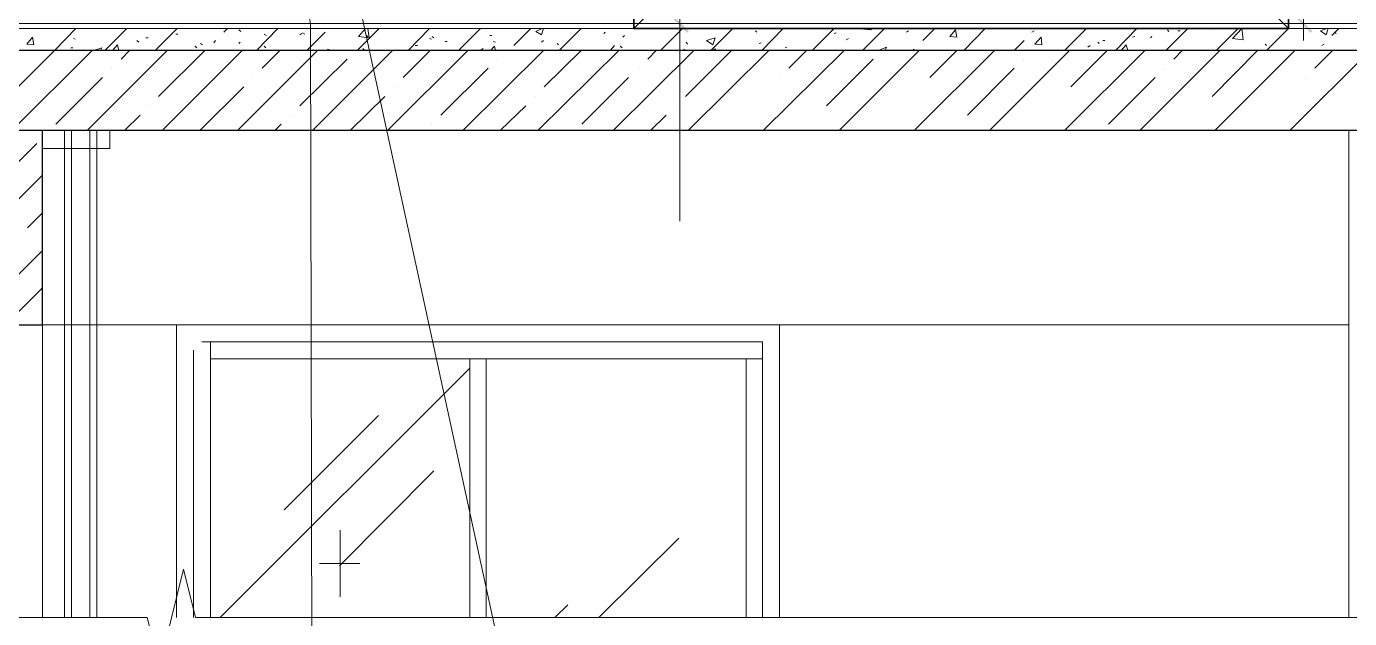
# Model space of a CAD drawing. Header units: millimetres. Extents: x -356862 to 418287, y 0 to 839748.
# Drawn here: x 391672 to 395713, y 771271 to 773080 of the extents above; entities that cross this region are included whole.
import ezdxf

# ---------------------------------------------------------------- set-up
doc = ezdxf.new("R2010")
doc.units = ezdxf.units.MM
doc.layers.add('PDF _Геометрия', color=7, linetype='Continuous', true_color=0xbababa)
doc.layers.add('PDF _Сплошная заливка', color=7, linetype='Continuous', true_color=0xf50000)

msp = doc.modelspace()

# ---------------------------------------------------------------- linework, layer by layer
at = {"color": 1, "lineweight": 35}
for points in [[(393526.4103, 773073.3831), (395526.4103, 775073.3831)], [(393526.4103, 775073.3831), (395526.4103, 773073.3831)]]:
    msp.add_lwpolyline(points, dxfattribs=at)
msp.add_lwpolyline([(393526.4103, 773073.3831), (395526.4103, 773073.3831), (395526.4103, 774073.3831), (393526.4103, 774073.3831)], close=True, dxfattribs=at)
at = {"layer": 'PDF _Геометрия', "color": 7, "lineweight": 18}
for points in [[(395571.8742, 773036.579), (395571.8742, 775491.6305)], [(393666.7196, 773036.579), (393666.7196, 773242.2491)], [(393666.7196, 772484.5171), (393666.7196, 773088.5377)]]:
    msp.add_lwpolyline(points, dxfattribs=at)
at = {"layer": 'PDF _Геометрия', "color": 251, "lineweight": 20, "true_color": 0x545454}
for points in [[(392569.0907, 773692.5584), (392575.5855, 773666.579), (393298.6783, 770339.0532), (393393.9361, 770339.0532), (396788.5752, 770339.0532)], [(392536.6165, 773110.1872), (392538.7814, 773084.2078), (392547.4412, 769237.0944), (392642.6989, 769237.0944), (396717.1319, 769237.0944)]]:
    msp.add_lwpolyline(points, dxfattribs=at)
at = {"layer": 'PDF _Геометрия', "color": 7, "lineweight": 5}
msp.add_lwpolyline([(391055.7917, 773006.2697), (396221.3587, 773006.2697), (396221.3587, 773088.5377), (391055.7917, 773088.5377)], close=True, dxfattribs=at)
for points in [[(396221.3587, 773073.3831), (391055.7917, 773073.3831)], [(391926.101, 772761.6305), (391926.101, 772707.5068), (391720.4309, 772707.5068)], [(391720.4309, 772168.4346), (395710.4309, 772168.4346)], [(392129.6062, 771274.3109), (392129.6062, 772168.4346)], [(393971.9773, 772168.4346), (393971.9773, 771274.3109)], [(396957.4412, 771274.3109), (396868.6783, 771274.3109), (392188.0598, 771274.3109), (392151.2556, 771421.5274), (392077.6474, 771124.9295), (392040.8433, 771274.3109), (387360.2247, 771274.3109), (387271.4618, 771274.3109)]]:
    msp.add_lwpolyline(points, dxfattribs=at)
at = {"layer": 'PDF _Геометрия', "color": 7, "lineweight": 30}
for points in [[(396221.3587, 771274.3109), (396221.3587, 772761.6305), (396221.3587, 773006.2697), (396221.3587, 773088.5377), (395965.8948, 773088.5377), (395965.8948, 773006.2697), (391209.5031, 773006.2697), (391209.5031, 772761.6305)], [(395965.8948, 771274.3109), (395965.8948, 772761.6305), (391209.5031, 772761.6305), (391209.5031, 772168.4346), (391720.4309, 772168.4346), (391720.4309, 772761.6305)]]:
    msp.add_lwpolyline(points, dxfattribs=at)
at = {"layer": 'PDF _Геометрия', "lineweight": 5}
for points in [[(391646.8227, 772895.8573), (391757.235, 773006.2697), (391822.1835, 773073.3831)], [(391765.8948, 773073.3831), (391765.8948, 773073.3831)], [(391910.9464, 773006.2697), (391978.0598, 773073.3831)], [(392064.6577, 773006.2697), (392131.7711, 773073.3831)], [(392131.7711, 773073.3831), (392131.7711, 773073.3831)], [(392274.6577, 773062.5584), (392285.4824, 773073.3831)], [(392320.1216, 773069.0532), (392326.6165, 773064.7233)], [(392374.2453, 773006.2697), (392439.1938, 773073.3831)], [(392514.967, 773060.3934), (392521.4618, 773056.0635)], [(392527.9567, 773006.2697), (392584.2453, 773062.5584)], [(392681.668, 773006.2697), (392748.7814, 773073.3831)], [(392714.1422, 773073.3831), (392718.4721, 773045.2388), (392685.9979, 773049.5687), (392707.6474, 773073.3831)], [(392837.5443, 773006.2697), (392902.4928, 773073.3831)], [(392991.2556, 773006.2697), (393058.369, 773073.3831)], [(393160.1216, 773021.4243), (393212.0804, 773073.3831)], [(393251.0495, 773073.3831), (393244.5546, 773053.8986), (393227.235, 773064.7233), (393246.7196, 773073.3831)], [(393298.6783, 773006.2697), (393365.7917, 773073.3831)], [(393435.0701, 773058.2285), (393439.4, 773062.5584)], [(393608.266, 773006.2697), (393675.3794, 773073.3831)], [(393761.9773, 773006.2697), (393829.0907, 773073.3831)], [(393898.369, 773066.8882), (393902.6989, 773062.5584)], [(393917.8536, 773006.2697), (393982.802, 773073.3831)], [(394071.5649, 773006.2697), (394138.6783, 773073.3831)], [(394138.6783, 773058.2285), (394145.1732, 773060.3934)], [(394225.2763, 773006.2697), (394292.3897, 773073.3831)], [(394251.2556, 773073.3831), (394251.2556, 773069.0532), (394229.6062, 773071.2181), (394231.7711, 773073.3831)], [(394229.6062, 773071.2181), (394236.101, 773071.2181)], [(394359.5031, 773062.5584), (394365.9979, 773066.8882)], [(394409.2969, 773036.579), (394446.101, 773073.3831)], [(394534.8639, 773006.2697), (394599.8123, 773073.3831)], [(394742.6989, 773062.5584), (394749.1938, 773066.8882)], [(394842.2866, 773006.2697), (394909.4, 773073.3831)], [(394998.1629, 773006.2697), (395063.1113, 773073.3831)], [(395151.8742, 773006.2697), (395218.9876, 773073.3831)], [(395156.2041, 773069.0532), (395160.534, 773064.7233)], [(395188.6783, 773066.8882), (395195.1732, 773066.8882)], [(395290.4309, 773071.2181), (395292.5959, 773073.3831)], [(395305.5855, 773006.2697), (395372.6989, 773073.3831)], [(395459.2969, 773006.2697), (395526.4103, 773073.3831)], [(395647.6474, 773073.3831), (395641.1526, 773053.8986), (395623.833, 773066.8882), (395643.3175, 773073.3831)], [(395658.4721, 773051.7336), (395680.1216, 773073.3831)], [(395667.1319, 773062.5584), (395671.4618, 773058.2285)], [(391815.6886, 773043.0738), (391820.0185, 773040.9089)], [(391934.7608, 773006.2697), (391949.9154, 773023.5893), (391954.2453, 773006.2697)], [(392008.369, 773036.579), (392014.8639, 773032.2491)], [(392036.5134, 773045.2388), (392043.0082, 773045.2388)], [(392127.4412, 773056.0635), (392133.9361, 773056.0635)], [(392203.2144, 773027.9192), (392209.7093, 773023.5893)], [(392244.3484, 773030.0841), (392248.6783, 773036.579)], [(392320.1216, 773027.9192), (392324.4515, 773032.2491)], [(392398.0598, 773056.0635), (392404.5546, 773051.7336)], [(392506.3072, 773053.8986), (392512.802, 773058.2285)], [(392709.8123, 773051.7336), (392714.1422, 773047.4037)], [(392859.1938, 773021.4243), (392865.6886, 773021.4243)], [(392902.4928, 773043.0738), (392908.9876, 773040.9089)], [(392911.1526, 773049.5687), (392915.4824, 773045.2388)], [(392950.1216, 773034.414), (392956.6165, 773034.414)], [(393086.5134, 773051.7336), (393093.0082, 773051.7336)], [(393097.3381, 773034.414), (393103.833, 773032.2491)], [(393244.5546, 773032.2491), (393251.0495, 773036.579)], [(393292.1835, 773027.9192), (393296.5134, 773023.5893)], [(393454.5546, 773006.2697), (393467.5443, 773021.4243)], [(393493.5237, 773047.4037), (393497.8536, 773051.7336)], [(393686.2041, 773032.2491), (393690.534, 773025.7542)], [(393909.1938, 773027.9192), (393915.6886, 773030.0841)], [(394175.4824, 773038.7439), (394181.9773, 773043.0738)], [(394688.5752, 773006.2697), (394718.8845, 773036.579)], [(394913.7299, 773017.0944), (394920.2247, 773021.4243)], [(394944.0391, 773032.2491), (394948.369, 773027.9192)], [(394959.1938, 773036.579), (394965.6886, 773036.579)], [(395015.4824, 773006.2697), (395030.6371, 773023.5893), (395034.967, 773006.2697)], [(395050.1216, 773047.4037), (395056.6165, 773049.5687)], [(395104.2453, 773045.2388), (395108.5752, 773049.5687)], [(395454.967, 773025.7542), (395459.2969, 773021.4243)], [(395628.1629, 773021.4243), (395634.6577, 773025.7542)], [(391209.5031, 772343.7955), (391627.3381, 772761.6305), (391871.9773, 773006.2697)], [(391807.0288, 773014.9295), (391813.5237, 773014.9295)], [(391856.8227, 772761.6305), (392101.4618, 773006.2697)], [(391876.3072, 773006.2697), (391902.2866, 773014.9295), (391897.9567, 773006.2697)], [(391960.7402, 772980.2903), (391986.7196, 773006.2697)], [(392075.4824, 772865.548), (392216.2041, 773006.2697)], [(392086.3072, 772761.6305), (392330.9464, 773006.2697)], [(392185.8948, 773019.2594), (392192.3897, 773014.9295)], [(392315.7917, 772761.6305), (392560.4309, 773006.2697)], [(392391.5649, 772952.146), (392445.6886, 773006.2697)], [(392398.0598, 773019.2594), (392402.3897, 773014.9295)], [(392506.3072, 772837.4037), (392651.3587, 772980.2903)], [(392545.2763, 772761.6305), (392789.9154, 773006.2697)], [(392590.7402, 773010.5996), (392597.235, 773008.4346)], [(392698.9876, 773012.7645), (392703.3175, 773008.4346)], [(392774.7608, 772761.6305), (393019.4, 773006.2697)], [(392822.3897, 772924.0017), (392904.6577, 773006.2697)], [(393004.2453, 772761.6305), (393251.0495, 773006.2697)], [(393060.534, 773008.4346), (393067.0288, 773012.7645)], [(393088.6783, 773006.2697), (393101.668, 773019.2594), (393103.833, 773006.2697)], [(393110.3278, 772980.2903), (393110.3278, 772980.2903)], [(393233.7299, 772761.6305), (393480.534, 773006.2697)], [(393253.2144, 772895.8573), (393365.7917, 773006.2697)], [(393463.2144, 772761.6305), (393710.0185, 773006.2697)], [(393484.8639, 773019.2594), (393491.3587, 773014.9295)], [(393569.2969, 772980.2903), (393595.2763, 773006.2697)], [(393679.7093, 773010.5996), (393686.2041, 773006.2697)], [(393684.0391, 772865.548), (393824.7608, 773006.2697)], [(393692.6989, 772761.6305), (393939.5031, 773006.2697)], [(393770.6371, 773010.5996), (393777.1319, 773010.5996)], [(393922.1835, 772761.6305), (394168.9876, 773006.2697)], [(393989.2969, 773014.9295), (393993.6268, 773017.0944)], [(394000.1216, 772952.146), (394054.2453, 773006.2697)], [(394114.8639, 772837.4037), (394257.7505, 772980.2903)], [(394153.833, 772761.6305), (394398.4721, 773006.2697)], [(394272.9051, 773006.2697), (394298.8845, 773017.0944), (394294.5546, 773006.2697)], [(394272.9051, 773006.2697), (394272.9051, 773006.2697)], [(394378.9876, 773006.2697), (394383.3175, 773010.5996)], [(394383.3175, 772761.6305), (394627.9567, 773006.2697)], [(394430.9464, 772924.0017), (394513.2144, 773006.2697)], [(394612.802, 772761.6305), (394857.4412, 773006.2697)], [(394716.7196, 772980.2903), (394716.7196, 772980.2903)], [(394734.0391, 773006.2697), (394736.2041, 773006.2697)], [(394842.2866, 772761.6305), (395086.9257, 773006.2697)], [(394861.7711, 772895.8573), (394972.1835, 773006.2697)], [(395071.7711, 772761.6305), (395316.4103, 773006.2697)], [(395175.6886, 772980.2903), (395201.668, 773006.2697)], [(395292.5959, 772865.548), (395431.1526, 773006.2697)], [(395301.2556, 772761.6305), (395545.8948, 773006.2697)], [(395530.7402, 772761.6305), (395775.3794, 773006.2697)], [(395606.5134, 772952.146), (395660.6371, 773006.2697)], [(391932.5959, 772952.146), (391932.5959, 772952.146)], [(392937.1319, 772809.2594), (393082.1835, 772952.146)], [(393541.1526, 772952.146), (393541.1526, 772952.146)], [(394545.6886, 772809.2594), (394688.5752, 772952.146)], [(395147.5443, 772952.146), (395147.5443, 772952.146)], [(391761.5649, 772781.1151), (391904.4515, 772924.0017)], [(392363.4206, 772924.0017), (392363.4206, 772924.0017)], [(393367.9567, 772781.1151), (393510.8433, 772924.0017)], [(393971.9773, 772924.0017), (393971.9773, 772924.0017)], [(394976.5134, 772781.1151), (395119.4, 772924.0017)], [(395578.369, 772924.0017), (395578.369, 772924.0017)], [(392201.0495, 772761.6305), (392335.2763, 772895.8573)], [(392660.0185, 772761.6305), (392766.101, 772865.548)], [(392794.2453, 772895.8573), (392794.2453, 772895.8573)], [(393225.0701, 772865.548), (393225.0701, 772865.548)], [(392047.3381, 772837.4037), (392047.3381, 772837.4037)], [(393118.9876, 772761.6305), (393196.9257, 772837.4037)], [(393655.8948, 772837.4037), (393655.8948, 772837.4037)], [(391971.5649, 772761.6305), (392019.1938, 772809.2594)], [(392430.534, 772761.6305), (392450.0185, 772781.1151)], [(392478.1629, 772809.2594), (392478.1629, 772809.2594)], [(392908.9876, 772781.1151), (392908.9876, 772781.1151)], [(393577.9567, 772761.6305), (393625.5855, 772809.2594)], [(391560.2247, 772579.7748), (391703.1113, 772722.6614)], [(391263.6268, 772168.4346), (391720.4309, 772625.2388)], [(391674.967, 772465.0326), (391720.4309, 772510.4965)], [(391493.1113, 772168.4346), (391720.4309, 772395.7542)], [(391607.8536, 772168.4346), (391720.4309, 772281.012)]]:
    msp.add_lwpolyline(points, dxfattribs=at)
for points in [[(394508.8845, 773069.0532), (394513.2144, 773047.4037), (394491.5649, 773049.5687)], [(395387.8536, 773038.7439), (395355.3794, 773043.0738), (395383.5237, 773073.3831)], [(391690.1216, 773047.4037), (391694.4515, 773023.5893), (391672.802, 773025.7542)], [(393774.967, 773045.2388), (393768.4721, 773023.5893), (393748.9876, 773036.579)], [(394770.8433, 773047.4037), (394773.0082, 773023.5893), (394751.3587, 773025.7542)]]:
    msp.add_lwpolyline(points, close=True, dxfattribs=at)
at = {"layer": 'PDF _Геометрия', "color": 8, "lineweight": 5, "true_color": 0x808080}
for points in [[(391926.101, 772761.6305), (391926.101, 772707.5068), (391720.4309, 772707.5068)], [(391787.5443, 772761.6305), (391787.5443, 772525.6511)], [(391809.1938, 772525.6511), (391809.1938, 772761.6305)], [(391865.4824, 772761.6305), (391865.4824, 772525.6511)], [(391887.1319, 772525.6511), (391887.1319, 772761.6305)], [(391787.5443, 772218.2285), (391787.5443, 771274.3109)], [(391809.1938, 772064.5171), (391809.1938, 772218.2285)], [(391809.1938, 771274.3109), (391809.1938, 772045.0326)], [(391865.4824, 772045.0326), (391865.4824, 771274.3109)], [(391887.1319, 771274.3109), (391887.1319, 772045.0326)]]:
    msp.add_lwpolyline(points, dxfattribs=at)
at = {"layer": 'PDF _Геометрия', "color": 7, "lineweight": 9}
for points in [[(395710.4309, 771274.3109), (395710.4309, 772761.6305)], [(391720.4309, 772168.4346), (391720.4309, 771274.3109)]]:
    msp.add_lwpolyline(points, dxfattribs=at)
at = {"layer": 'PDF _Геометрия', "color": 252, "lineweight": 5, "true_color": 0x989898}
for points in [[(391787.5443, 772707.5068), (391787.5443, 771274.3109)], [(391809.1938, 771274.3109), (391809.1938, 772707.5068)], [(391865.4824, 772707.5068), (391865.4824, 771274.3109)], [(391887.1319, 771274.3109), (391887.1319, 772707.5068)], [(392181.5649, 772090.4965), (392181.5649, 771274.3109)], [(393894.0391, 772116.4759), (393051.8742, 772116.4759), (393920.0185, 772116.4759), (393920.0185, 772064.5171), (393051.8742, 772064.5171), (392233.5237, 772064.5171), (392233.5237, 772116.4759), (393051.8742, 772116.4759), (392207.5443, 772116.4759)], [(392233.5237, 772090.4965), (392233.5237, 771274.3109)], [(393025.8948, 771274.3109), (393025.8948, 772064.5171), (393075.6886, 772064.5171), (393075.6886, 771274.3109)], [(393870.2247, 771274.3109), (393870.2247, 772064.5171), (393920.0185, 772064.5171), (393920.0185, 771274.3109)]]:
    msp.add_lwpolyline(points, dxfattribs=at)
at = {"layer": 'PDF _Геометрия', "color": 254, "lineweight": 5, "true_color": 0xdcdcdc}
for points in [[(392263.833, 771274.3109), (393025.8948, 772036.3728)], [(392458.6783, 771603.3831), (392746.6165, 771891.3212)], [(392627.5443, 771432.3522), (392915.4824, 771722.4553)], [(392629.7093, 771540.5996), (392629.7093, 771337.0944)], [(393419.9154, 771274.3109), (393664.5546, 771516.7852)], [(392690.3278, 771438.847), (392566.9257, 771438.847)], [(393285.6886, 771274.3109), (393324.6577, 771313.28)]]:
    msp.add_lwpolyline(points, dxfattribs=at)
at = {"layer": 'PDF _Сплошная заливка', "color": 7, "transparency": 33554559}
for points in [[(393645.0701, 773116.6821), (393638.5752, 773110.1872), (393694.8639, 773064.7233)], [(393638.5752, 773110.1872), (393694.8639, 773064.7233), (393690.534, 773060.3934)], [(395548.0598, 773116.6821), (395543.7299, 773110.1872), (395600.0185, 773064.7233)], [(395543.7299, 773110.1872), (395600.0185, 773064.7233), (395593.5237, 773060.3934)]]:
    msp.add_solid(points, dxfattribs=at)

doc.saveas('drawing.dxf')
